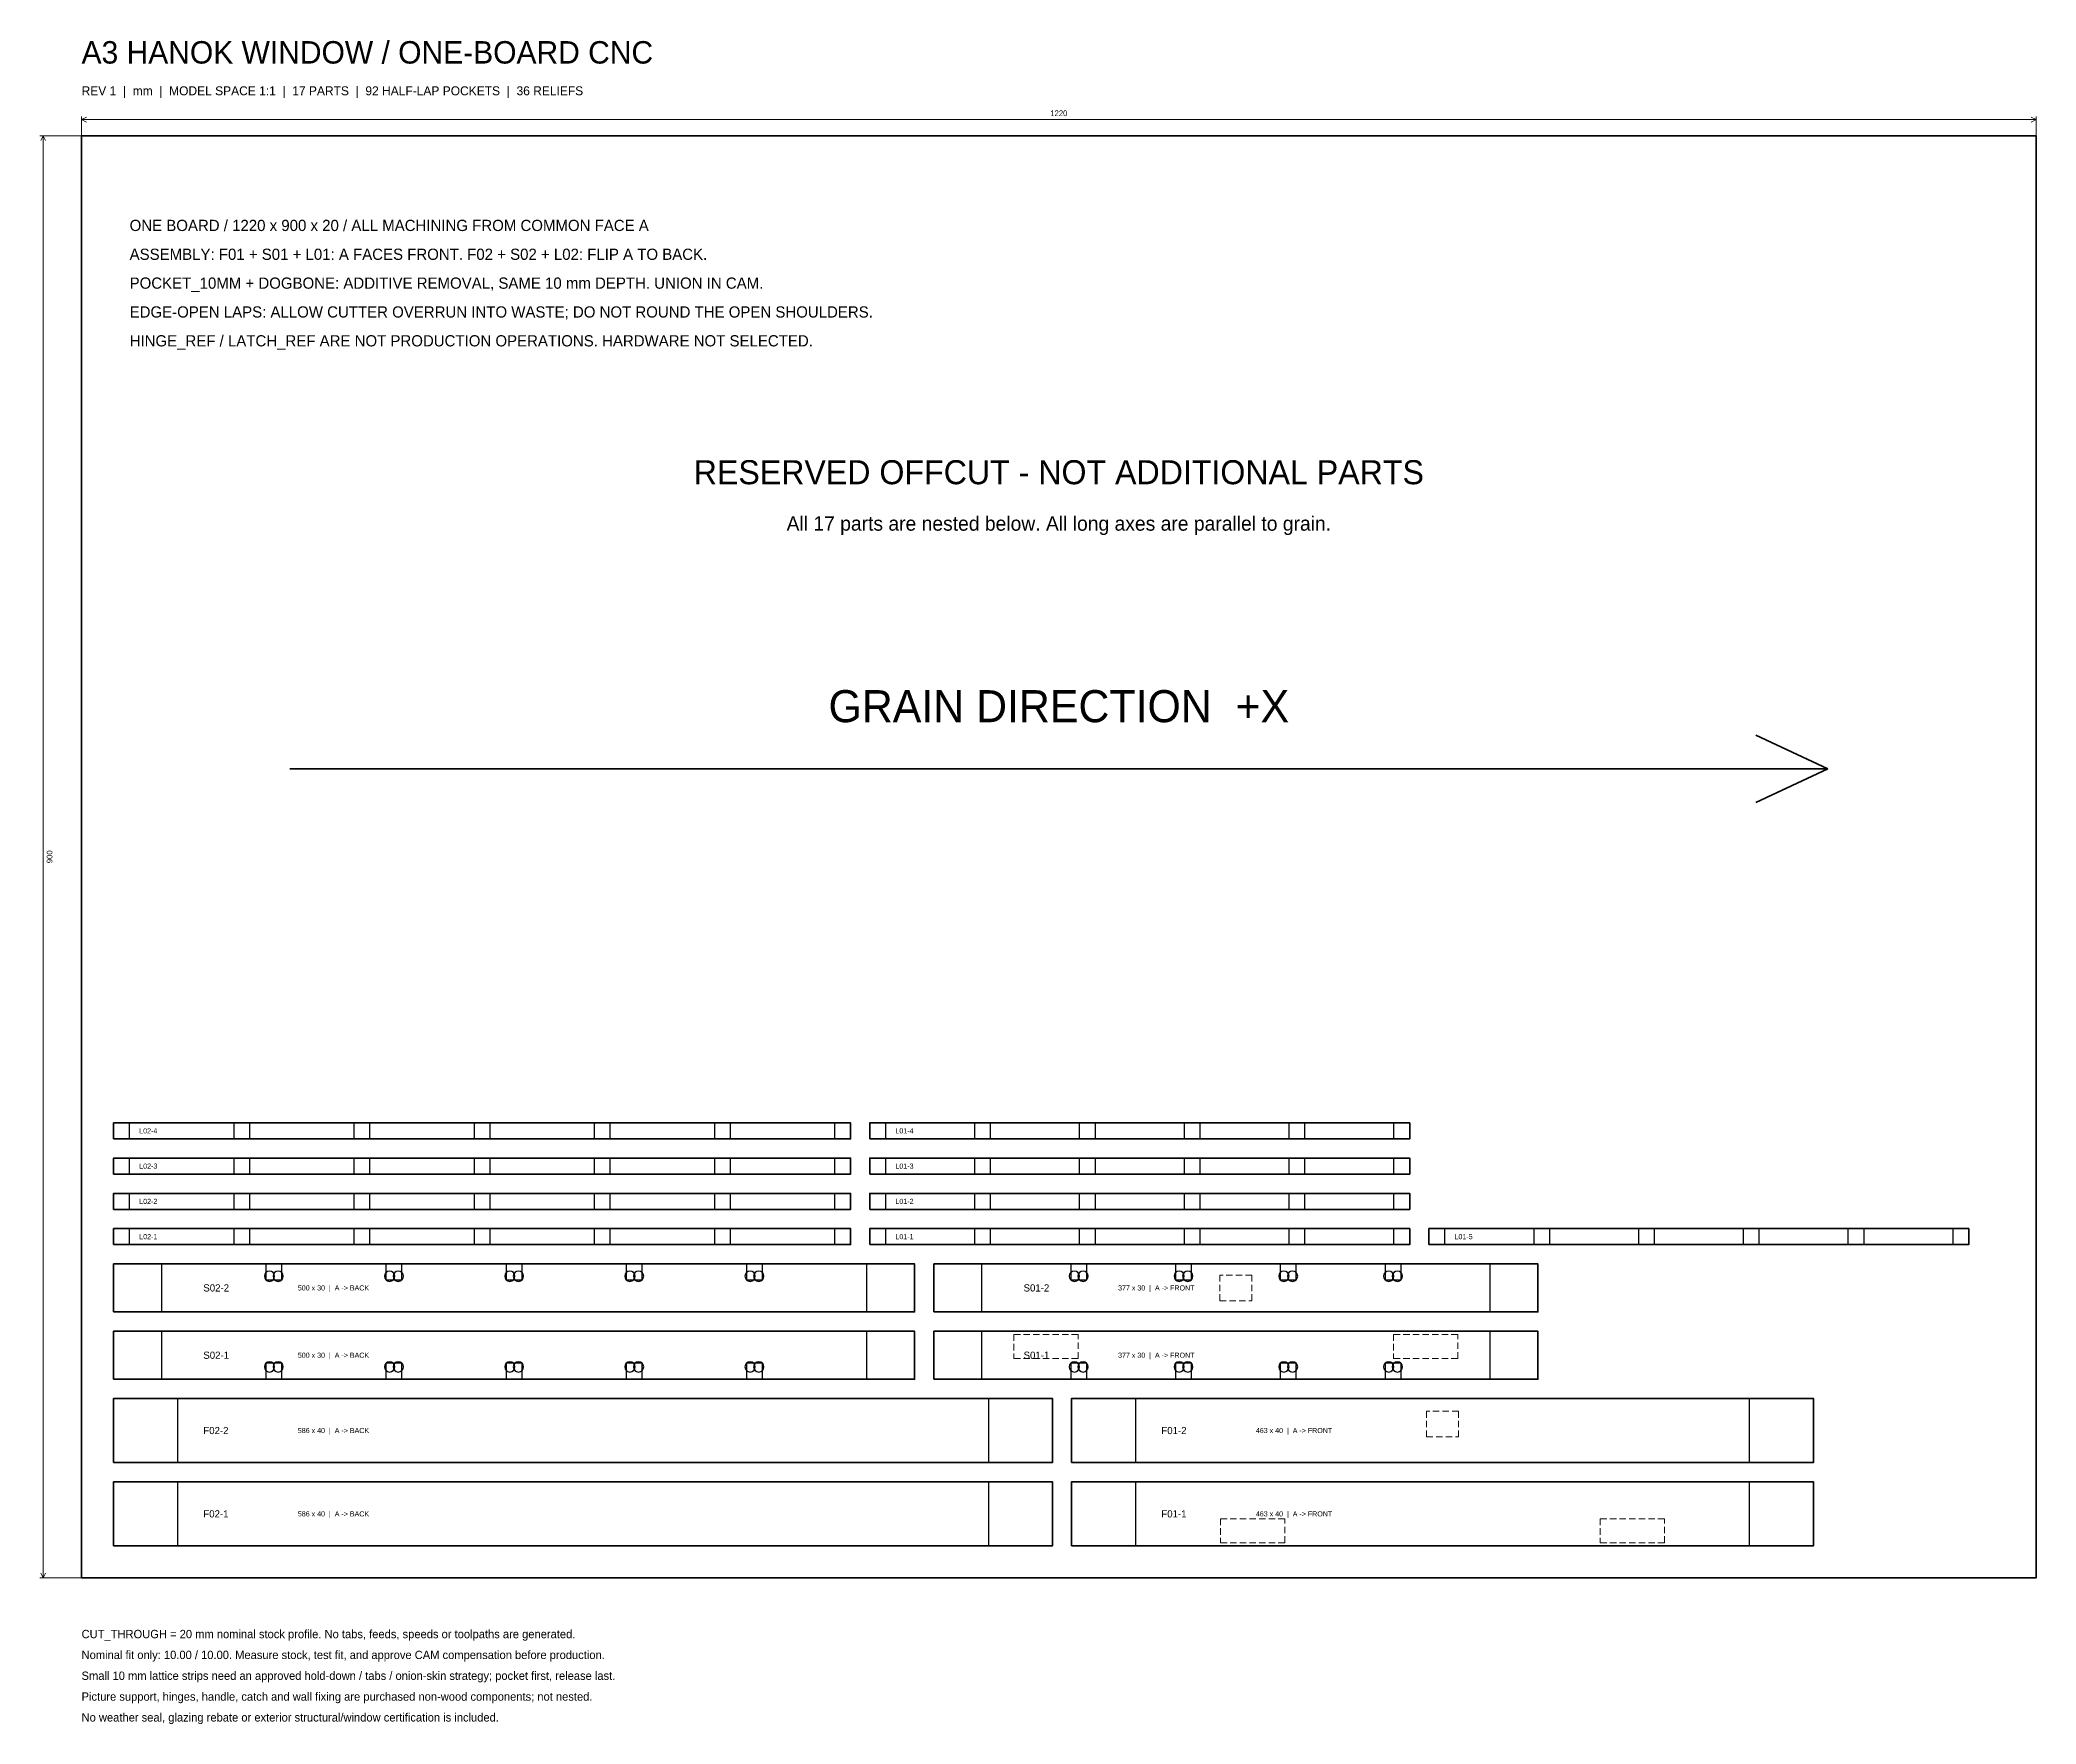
# Model space of a CAD drawing. Header units: millimetres. Extents: x -26 to 1988, y -110 to 960.
# Drawn here: x -26 to 1220, y -91 to 960 of the extents above; entities that cross this region are included whole.
import ezdxf
from ezdxf.enums import TextEntityAlignment as Align

# ---------------------------------------------------------------- set-up
doc = ezdxf.new("R2010")
doc.units = ezdxf.units.MM
doc.linetypes.add('REF_DASH', pattern=[6, 4, -2])
for name, color, linetype, lineweight in [('BOARD_BOUNDARY', 8, 'Continuous', 35), ('CUT_THROUGH', 7, 'Continuous', 35), ('DIMENSIONS', 3, 'Continuous', 18), ('DOGBONE', 6, 'Continuous', 25), ('GRAIN_DIRECTION', 3, 'Continuous', 35), ('HINGE_REF', 4, 'REF_DASH', 18), ('LATCH_REF', 4, 'REF_DASH', 18), ('NOTES', 7, 'Continuous', 18), ('PART_ID', 7, 'Continuous', 18), ('POCKET_10MM', 30, 'Continuous', 25)]:
    doc.layers.add(name, color=color, linetype=linetype, lineweight=lineweight)

msp = doc.modelspace()

# ---------------------------------------------------------------- linework, layer by layer
at = {"layer": 'BOARD_BOUNDARY'}
msp.add_lwpolyline([(0, 0), (1220, 0), (1220, 900), (0, 900)], close=True, dxfattribs=at)
at = {"layer": 'CUT_THROUGH'}
for points in [[(20, 274), (480, 274), (480, 284), (20, 284)], [(492, 274), (829, 274), (829, 284), (492, 284)], [(20, 252), (480, 252), (480, 262), (20, 262)], [(492, 252), (829, 252), (829, 262), (492, 262)], [(20, 230), (480, 230), (480, 240), (20, 240)], [(492, 230), (829, 230), (829, 240), (492, 240)], [(20, 208), (480, 208), (480, 218), (20, 218)], [(492, 208), (829, 208), (829, 218), (492, 218)], [(841, 208), (1178, 208), (1178, 218), (841, 218)], [(20, 166), (520, 166), (520, 196), (20, 196)], [(532, 166), (909, 166), (909, 196), (532, 196)], [(20, 124), (520, 124), (520, 154), (20, 154)], [(532, 124), (909, 124), (909, 154), (532, 154)], [(20, 72), (606, 72), (606, 112), (20, 112)], [(618, 72), (1081, 72), (1081, 112), (618, 112)], [(20, 20), (606, 20), (606, 60), (20, 60)], [(618, 20), (1081, 20), (1081, 60), (618, 60)]]:
    msp.add_lwpolyline(points, close=True, dxfattribs=at)
at = {"layer": 'DIMENSIONS'}
for p, q in [((0, 900), (0, 912)), ((0, 910), (3, 911.5)), ((0, 910), (1220, 910)), ((0, 910), (3, 908.5)), ((1220, 910), (1217, 911.5)), ((1220, 910), (1217, 908.5)), ((1220, 900), (1220, 912)), ((0, 900), (-26, 900)), ((-24, 900), (-25.5, 897)), ((-24, 0), (-24, 900)), ((-24, 900), (-22.5, 897)), ((0, 0), (-26, 0)), ((-24, 0), (-25.5, 3)), ((-24, 0), (-22.5, 3))]:
    msp.add_line(p, q, dxfattribs=at)
at = {"layer": 'DOGBONE'}
for points in [[(120.5, 188.3, 1), (114.1, 188.3, 1)], [(125.9, 188.3, 1), (119.5, 188.3, 1)], [(195.5, 188.3, 1), (189.1, 188.3, 1)], [(200.9, 188.3, 1), (194.5, 188.3, 1)], [(270.5, 188.3, 1), (264.1, 188.3, 1)], [(275.9, 188.3, 1), (269.5, 188.3, 1)], [(345.5, 188.3, 1), (339.1, 188.3, 1)], [(350.9, 188.3, 1), (344.5, 188.3, 1)], [(420.5, 188.3, 1), (414.1, 188.3, 1)], [(425.9, 188.3, 1), (419.5, 188.3, 1)], [(622.9, 188.3, 1), (616.5, 188.3, 1)], [(628.3, 188.3, 1), (621.9, 188.3, 1)], [(688.3, 188.3, 1), (681.9, 188.3, 1)], [(693.7, 188.3, 1), (687.3, 188.3, 1)], [(753.7, 188.3, 1), (747.3, 188.3, 1)], [(759.1, 188.3, 1), (752.7, 188.3, 1)], [(819.1, 188.3, 1), (812.7, 188.3, 1)], [(824.5, 188.3, 1), (818.1, 188.3, 1)], [(120.5, 131.7, 1), (114.1, 131.7, 1)], [(125.9, 131.7, 1), (119.5, 131.7, 1)], [(195.5, 131.7, 1), (189.1, 131.7, 1)], [(200.9, 131.7, 1), (194.5, 131.7, 1)], [(270.5, 131.7, 1), (264.1, 131.7, 1)], [(275.9, 131.7, 1), (269.5, 131.7, 1)], [(345.5, 131.7, 1), (339.1, 131.7, 1)], [(350.9, 131.7, 1), (344.5, 131.7, 1)], [(420.5, 131.7, 1), (414.1, 131.7, 1)], [(425.9, 131.7, 1), (419.5, 131.7, 1)], [(622.9, 131.7, 1), (616.5, 131.7, 1)], [(628.3, 131.7, 1), (621.9, 131.7, 1)], [(688.3, 131.7, 1), (681.9, 131.7, 1)], [(693.7, 131.7, 1), (687.3, 131.7, 1)], [(753.7, 131.7, 1), (747.3, 131.7, 1)], [(759.1, 131.7, 1), (752.7, 131.7, 1)], [(819.1, 131.7, 1), (812.7, 131.7, 1)], [(824.5, 131.7, 1), (818.1, 131.7, 1)]]:
    msp.add_lwpolyline(points, format="xyb", close=True, dxfattribs=at)
at = {"layer": 'GRAIN_DIRECTION'}
for p, q in [((1090, 505), (1045, 526)), ((130, 505), (1090, 505)), ((1090, 505), (1045, 484))]:
    msp.add_line(p, q, dxfattribs=at)
at = {"layer": 'HINGE_REF'}
for points in [[(582, 137), (622, 137), (622, 152), (582, 152)], [(819, 137), (859, 137), (859, 152), (819, 152)], [(711, 22), (751, 22), (751, 37), (711, 37)], [(948, 22), (988, 22), (988, 37), (948, 37)]]:
    msp.add_lwpolyline(points, close=True, dxfattribs=at)
at = {"layer": 'LATCH_REF'}
for points in [[(710.5, 173), (730.5, 173), (730.5, 189), (710.5, 189)], [(839.5, 88), (859.5, 88), (859.5, 104), (839.5, 104)]]:
    msp.add_lwpolyline(points, close=True, dxfattribs=at)
at = {"layer": 'POCKET_10MM'}
for points in [[(20, 274), (30, 274), (30, 284), (20, 284)], [(95, 274), (105, 274), (105, 284), (95, 284)], [(170, 274), (180, 274), (180, 284), (170, 284)], [(245, 274), (255, 274), (255, 284), (245, 284)], [(320, 274), (330, 274), (330, 284), (320, 284)], [(395, 274), (405, 274), (405, 284), (395, 284)], [(470, 274), (480, 274), (480, 284), (470, 284)], [(492, 274), (502, 274), (502, 284), (492, 284)], [(557.4, 274), (567.4, 274), (567.4, 284), (557.4, 284)], [(622.8, 274), (632.8, 274), (632.8, 284), (622.8, 284)], [(688.2, 274), (698.2, 274), (698.2, 284), (688.2, 284)], [(753.6, 274), (763.6, 274), (763.6, 284), (753.6, 284)], [(819, 274), (829, 274), (829, 284), (819, 284)], [(20, 252), (30, 252), (30, 262), (20, 262)], [(95, 252), (105, 252), (105, 262), (95, 262)], [(170, 252), (180, 252), (180, 262), (170, 262)], [(245, 252), (255, 252), (255, 262), (245, 262)], [(320, 252), (330, 252), (330, 262), (320, 262)], [(395, 252), (405, 252), (405, 262), (395, 262)], [(470, 252), (480, 252), (480, 262), (470, 262)], [(492, 252), (502, 252), (502, 262), (492, 262)], [(557.4, 252), (567.4, 252), (567.4, 262), (557.4, 262)], [(622.8, 252), (632.8, 252), (632.8, 262), (622.8, 262)], [(688.2, 252), (698.2, 252), (698.2, 262), (688.2, 262)], [(753.6, 252), (763.6, 252), (763.6, 262), (753.6, 262)], [(819, 252), (829, 252), (829, 262), (819, 262)], [(20, 230), (30, 230), (30, 240), (20, 240)], [(95, 230), (105, 230), (105, 240), (95, 240)], [(170, 230), (180, 230), (180, 240), (170, 240)], [(245, 230), (255, 230), (255, 240), (245, 240)], [(320, 230), (330, 230), (330, 240), (320, 240)], [(395, 230), (405, 230), (405, 240), (395, 240)], [(470, 230), (480, 230), (480, 240), (470, 240)], [(492, 230), (502, 230), (502, 240), (492, 240)], [(557.4, 230), (567.4, 230), (567.4, 240), (557.4, 240)], [(622.8, 230), (632.8, 230), (632.8, 240), (622.8, 240)], [(688.2, 230), (698.2, 230), (698.2, 240), (688.2, 240)], [(753.6, 230), (763.6, 230), (763.6, 240), (753.6, 240)], [(819, 230), (829, 230), (829, 240), (819, 240)], [(20, 208), (30, 208), (30, 218), (20, 218)], [(95, 208), (105, 208), (105, 218), (95, 218)], [(170, 208), (180, 208), (180, 218), (170, 218)], [(245, 208), (255, 208), (255, 218), (245, 218)], [(320, 208), (330, 208), (330, 218), (320, 218)], [(395, 208), (405, 208), (405, 218), (395, 218)], [(470, 208), (480, 208), (480, 218), (470, 218)], [(492, 208), (502, 208), (502, 218), (492, 218)], [(557.4, 208), (567.4, 208), (567.4, 218), (557.4, 218)], [(622.8, 208), (632.8, 208), (632.8, 218), (622.8, 218)], [(688.2, 208), (698.2, 208), (698.2, 218), (688.2, 218)], [(753.6, 208), (763.6, 208), (763.6, 218), (753.6, 218)], [(819, 208), (829, 208), (829, 218), (819, 218)], [(841, 208), (851, 208), (851, 218), (841, 218)], [(906.4, 208), (916.4, 208), (916.4, 218), (906.4, 218)], [(971.8, 208), (981.8, 208), (981.8, 218), (971.8, 218)], [(1037.2, 208), (1047.2, 208), (1047.2, 218), (1037.2, 218)], [(1102.6, 208), (1112.6, 208), (1112.6, 218), (1102.6, 218)], [(1168, 208), (1178, 208), (1178, 218), (1168, 218)], [(20, 166), (50, 166), (50, 196), (20, 196)], [(115, 186), (125, 186), (125, 196), (115, 196)], [(190, 186), (200, 186), (200, 196), (190, 196)], [(265, 186), (275, 186), (275, 196), (265, 196)], [(340, 186), (350, 186), (350, 196), (340, 196)], [(415, 186), (425, 186), (425, 196), (415, 196)], [(490, 166), (520, 166), (520, 196), (490, 196)], [(532, 166), (562, 166), (562, 196), (532, 196)], [(617.4, 186), (627.4, 186), (627.4, 196), (617.4, 196)], [(682.8, 186), (692.8, 186), (692.8, 196), (682.8, 196)], [(748.2, 186), (758.2, 186), (758.2, 196), (748.2, 196)], [(813.6, 186), (823.6, 186), (823.6, 196), (813.6, 196)], [(879, 166), (909, 166), (909, 196), (879, 196)], [(20, 124), (50, 124), (50, 154), (20, 154)], [(490, 124), (520, 124), (520, 154), (490, 154)], [(532, 124), (562, 124), (562, 154), (532, 154)], [(879, 124), (909, 124), (909, 154), (879, 154)], [(115, 124), (125, 124), (125, 134), (115, 134)], [(190, 124), (200, 124), (200, 134), (190, 134)], [(265, 124), (275, 124), (275, 134), (265, 134)], [(340, 124), (350, 124), (350, 134), (340, 134)], [(415, 124), (425, 124), (425, 134), (415, 134)], [(617.4, 124), (627.4, 124), (627.4, 134), (617.4, 134)], [(682.8, 124), (692.8, 124), (692.8, 134), (682.8, 134)], [(748.2, 124), (758.2, 124), (758.2, 134), (748.2, 134)], [(813.6, 124), (823.6, 124), (823.6, 134), (813.6, 134)], [(20, 72), (60, 72), (60, 112), (20, 112)], [(566, 72), (606, 72), (606, 112), (566, 112)], [(618, 72), (658, 72), (658, 112), (618, 112)], [(1041, 72), (1081, 72), (1081, 112), (1041, 112)], [(20, 20), (60, 20), (60, 60), (20, 60)], [(566, 20), (606, 20), (606, 60), (566, 60)], [(618, 20), (658, 20), (658, 60), (618, 60)], [(1041, 20), (1081, 20), (1081, 60), (1041, 60)]]:
    msp.add_lwpolyline(points, close=True, dxfattribs=at)

# ---------------------------------------------------------------- texts
at = {"layer": 'DIMENSIONS'}
msp.add_text('1220', height=3.6, dxfattribs=at).set_placement((610, 914), align=Align.MIDDLE_CENTER)
msp.add_text('900', height=3.6, rotation=90, dxfattribs=at).set_placement((-20, 450), align=Align.MIDDLE_CENTER)
at = {"layer": 'GRAIN_DIRECTION'}
msp.add_text('GRAIN DIRECTION  +X', height=20, dxfattribs=at).set_placement((610, 544), align=Align.MIDDLE_CENTER)
at = {"layer": 'NOTES'}
for s, height, p in [('A3 HANOK WINDOW / ONE-BOARD CNC', 14, (0, 952)), ('REV 1  |  mm  |  MODEL SPACE 1:1  |  17 PARTS  |  92 HALF-LAP POCKETS  |  36 RELIEFS', 5.6, (0, 928)), ('ONE BOARD / 1220 x 900 x 20 / ALL MACHINING FROM COMMON FACE A', 7, (30, 844)), ('ASSEMBLY: F01 + S01 + L01: A FACES FRONT. F02 + S02 + L02: FLIP A TO BACK.', 7, (30, 826)), ('POCKET_10MM + DOGBONE: ADDITIVE REMOVAL, SAME 10 mm DEPTH. UNION IN CAM.', 7, (30, 808)), ('EDGE-OPEN LAPS: ALLOW CUTTER OVERRUN INTO WASTE; DO NOT ROUND THE OPEN SHOULDERS.', 7, (30, 790)), ('HINGE_REF / LATCH_REF ARE NOT PRODUCTION OPERATIONS. HARDWARE NOT SELECTED.', 7, (30, 772)), ('500 x 30  |  A -> BACK', 3.2, (135, 181)), ('377 x 30  |  A -> FRONT', 3.2, (647, 181)), ('500 x 30  |  A -> BACK', 3.2, (135, 139)), ('377 x 30  |  A -> FRONT', 3.2, (647, 139)), ('586 x 40  |  A -> BACK', 3.2, (135, 92)), ('463 x 40  |  A -> FRONT', 3.2, (733, 92)), ('586 x 40  |  A -> BACK', 3.2, (135, 40)), ('463 x 40  |  A -> FRONT', 3.2, (733, 40)), ('CUT_THROUGH = 20 mm nominal stock profile. No tabs, feeds, speeds or toolpaths are generated.', 5.2, (0, -35)), ('Nominal fit only: 10.00 / 10.00. Measure stock, test fit, and approve CAM compensation before production.', 5.2, (0, -48)), ('Small 10 mm lattice strips need an approved hold-down / tabs / onion-skin strategy; pocket first, release last.', 5.2, (0, -61)), ('Picture support, hinges, handle, catch and wall fixing are purchased non-wood components; not nested.', 5.2, (0, -74)), ('No weather seal, glazing rebate or exterior structural/window certification is included.', 5.2, (0, -87))]:
    msp.add_text(s, height=height, dxfattribs=at).set_placement(p, align=Align.MIDDLE_LEFT)
for s, height, p in [('RESERVED OFFCUT - NOT ADDITIONAL PARTS', 15, (610, 690)), ('All 17 parts are nested below. All long axes are parallel to grain.', 9, (610, 658))]:
    msp.add_text(s, height=height, dxfattribs=at).set_placement(p, align=Align.MIDDLE_CENTER)
at = {"layer": 'PART_ID'}
for s, height, p in [('L02-4', 3.2, (36, 279)), ('L01-4', 3.2, (508, 279)), ('L02-3', 3.2, (36, 257)), ('L01-3', 3.2, (508, 257)), ('L02-2', 3.2, (36, 235)), ('L01-2', 3.2, (508, 235)), ('L02-1', 3.2, (36, 213)), ('L01-1', 3.2, (508, 213)), ('L01-5', 3.2, (857, 213)), ('S02-2', 4.5, (76, 181)), ('S01-2', 4.5, (588, 181)), ('S02-1', 4.5, (76, 139)), ('S01-1', 4.5, (588, 139)), ('F02-2', 4.5, (76, 92)), ('F01-2', 4.5, (674, 92)), ('F02-1', 4.5, (76, 40)), ('F01-1', 4.5, (674, 40))]:
    msp.add_text(s, height=height, dxfattribs=at).set_placement(p, align=Align.MIDDLE_LEFT)

doc.saveas('drawing.dxf')
